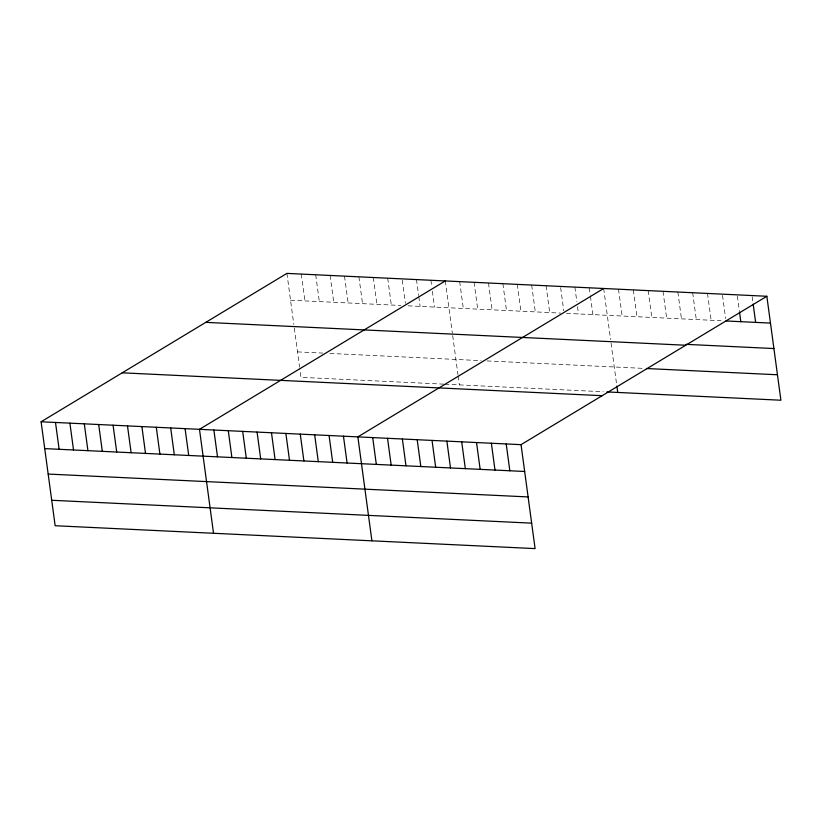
<?xml version="1.0" encoding="UTF-8"?>
<svg xmlns="http://www.w3.org/2000/svg" width="822" height="822" viewBox="0 0 822 822"><rect width="100%" height="100%" fill="white"/><g stroke="black" fill="none" stroke-linecap="round" stroke-linejoin="round"><path stroke-width="0.62" stroke-dasharray="4.11 3.08" d="M290.536 300.215L400.92 305.476M408.113 305.825L560.501 313.09M566.502 313.367L721.028 320.734M297.523 351.888L322.717 353.09M329.91 353.439L481.096 360.642M487.097 360.93L643.945 368.4M443.746 384.151L300.955 377.339L299.753 368.431M444.938 384.203L603.317 391.755M752.181 296.783L753.003 302.886M737.344 296.074L739.317 310.706M722.507 295.375L725.641 318.535M707.506 293.444L711.133 320.261M692.679 292.735L696.296 319.563M677.842 292.036L681.469 318.854M663.005 291.327L666.632 318.145M648.168 290.618L651.795 317.436M633.341 289.909L636.958 316.727M618.504 289.2L622.131 316.018M603.667 288.491L610.561 339.496M611.054 343.154L616.685 384.809M589.271 287.813L590.258 295.129M590.422 296.341L592.898 314.631M574.866 287.125L576.849 301.756M577.506 306.627L578.493 313.942M560.635 287.659L563.769 310.819M546.075 285.748L549.702 312.565M531.68 285.07L535.297 311.887M517.274 284.381L520.901 311.199M502.879 283.693L506.506 310.511M488.484 283.004L492.111 309.822M474.078 282.316L477.705 309.144M459.683 281.638L463.31 308.456M445.288 280.949L452.357 333.218M452.675 335.602L457.967 374.709M458.131 375.983L459.344 384.891M430.892 280.261L431.714 286.354M432.372 291.235L434.509 307.079M416.487 279.572L418.634 295.427M418.799 296.639L420.114 306.39M402.256 280.107L405.39 303.267M387.696 278.206L391.323 305.024M373.291 277.517L376.918 304.335M358.895 276.829L362.523 303.647M344.5 276.141L348.127 302.958M330.105 275.452L333.732 302.28M315.699 274.774L319.326 301.592M301.304 274.086L304.931 300.903M286.909 273.397L293.803 324.392M294.297 328.05L299.588 367.157"/><path stroke-width="1.23" d="M766.844 296.269L521.045 444.661L535.091 548.603L55.156 525.731L41.1 421.778L286.909 273.397L766.844 296.269L780.9 400.222L606.924 391.93M445.288 280.949L199.479 429.331L213.535 533.273M603.667 288.491L357.858 436.883L371.914 540.825M725.97 320.97L770.471 323.097M686.144 344.356L773.913 348.549M205.788 322.368L685.733 345.24M646.421 368.523L777.458 374.77M122.221 372.818L602.156 395.69M41.1 421.778L521.045 444.661M44.727 448.607L524.662 471.479M48.169 474.058L528.104 496.93M51.714 500.279L531.649 523.152M753.168 304.099L755.634 322.388M739.481 311.928L740.807 321.679M616.86 386.073L617.723 392.443M506.208 443.952L509.835 470.77M491.371 443.243L494.998 470.061M476.534 442.534L480.161 469.362M461.707 441.835L465.324 468.653M446.87 441.126L450.497 467.944M432.033 440.417L435.66 467.235M417.196 439.708L420.823 466.526M402.369 438.999L405.986 465.817M387.532 438.29L391.159 465.118M372.695 437.592L376.322 464.409M343.462 436.194L347.09 463.012M329.067 435.506L332.694 462.324M314.662 434.817L318.289 461.645M300.266 434.139L303.893 460.957M285.871 433.451L289.498 460.269M271.476 432.762L275.093 459.58M257.07 432.074L260.697 458.892M242.675 431.396L246.302 458.214M228.28 430.707L231.907 457.525M213.874 430.019L217.501 456.837M185.084 428.642L188.711 455.46M170.688 427.964L174.305 454.782M156.283 427.276L159.91 454.093M141.887 426.587L145.515 453.405M127.492 425.899L131.119 452.717M113.087 425.21L116.714 452.038M98.691 424.532L102.318 451.35M84.296 423.844L87.923 450.662M69.901 423.155L73.518 449.973M55.495 422.467L59.122 449.285"/></g></svg>
